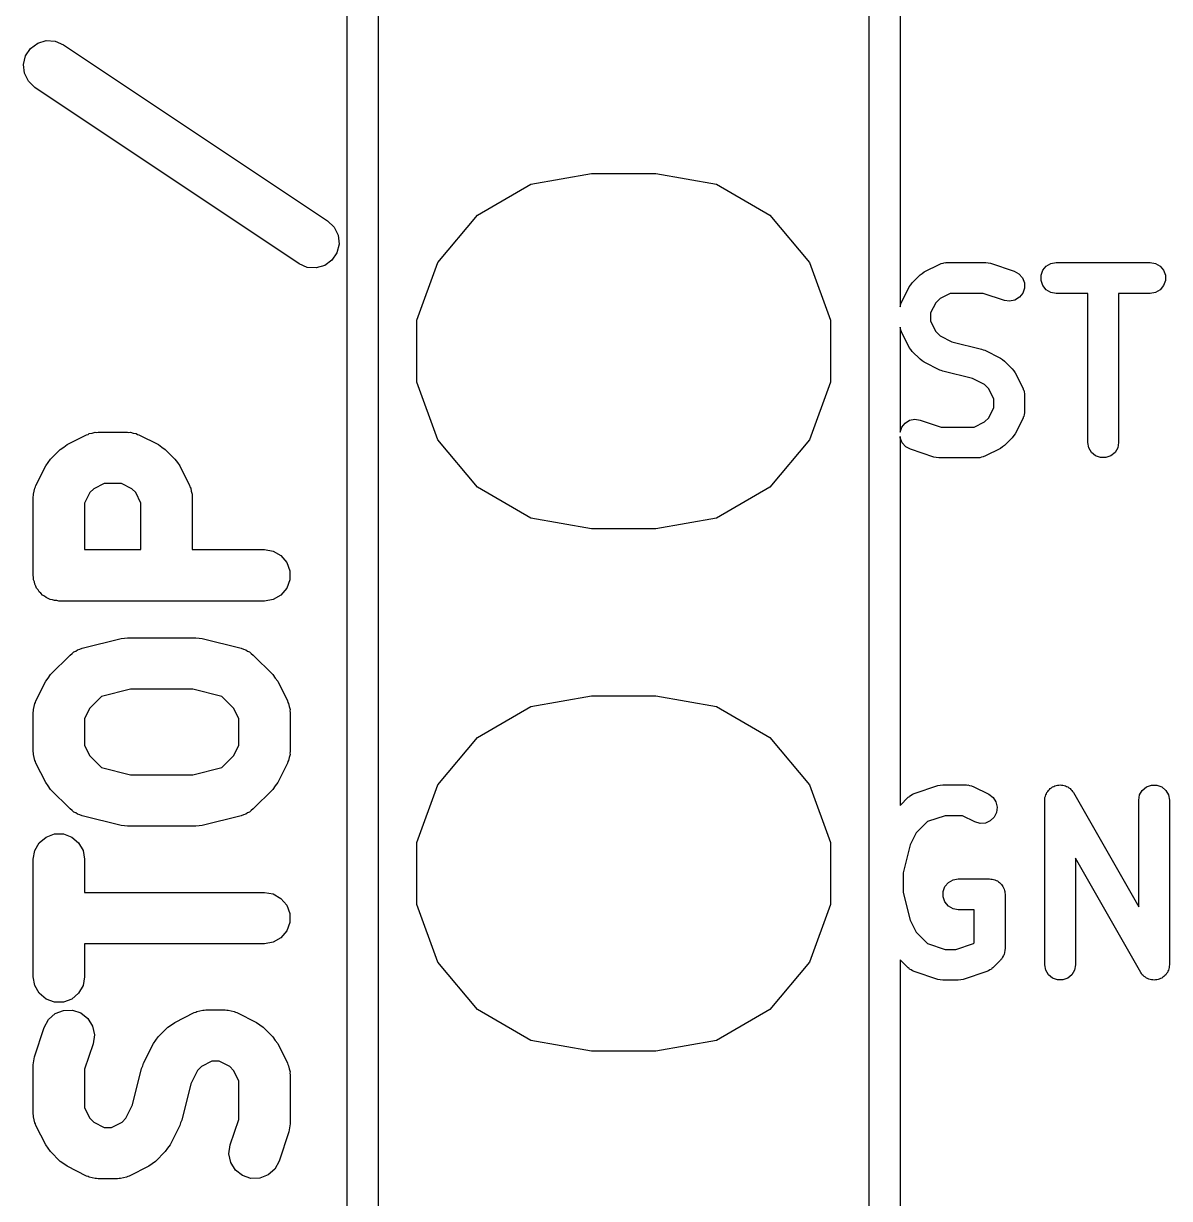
# Model space of a CAD drawing. Extents: x 10 to 287, y -200 to -10.
# Drawn here: x 80.58 to 86.16, y -60.68 to -54.97 of the extents above; entities that cross this region are included whole.
import ezdxf

# ---------------------------------------------------------------- set-up
doc = ezdxf.new("R2010")
doc.units = 0
doc.header["$MEASUREMENT"] = 0
doc.layers.add('BLACK', color=7, linetype='CONTINUOUS')

msp = doc.modelspace()

# ---------------------------------------------------------------- linework, layer by layer
at = {"layer": 'Black'}
for p, q in [((82.155, -62.91), (82.155, -47.67)), ((84.845, -47.67), (84.845, -56.3447)), ((82.305, -47.745), (82.305, -62.835)), ((84.695, -62.835), (84.695, -47.745)), ((80.6144, -55.0875), (80.6494, -55.0618)), ((80.6494, -55.0618), (80.691, -55.0496)), ((80.691, -55.0496), (80.7343, -55.0524)), ((80.7343, -55.0524), (80.7741, -55.0698)), ((80.7741, -55.0698), (82.0598, -55.9269)), ((80.58, -55.1658), (80.5903, -55.1236)), ((80.5903, -55.1236), (80.6144, -55.0875)), ((80.5848, -55.2089), (80.58, -55.1658)), ((80.604, -55.2478), (80.5848, -55.2089)), ((80.6354, -55.2778), (80.604, -55.2478)), ((81.9211, -56.135), (80.6354, -55.2778)), ((83.0483, -55.7485), (83.3437, -55.6964)), ((83.3437, -55.6964), (83.6563, -55.6964)), ((83.6563, -55.6964), (83.9517, -55.7485)), ((82.7886, -55.8984), (83.0483, -55.7485)), ((83.9517, -55.7485), (84.2114, -55.8984)), ((82.0598, -55.9269), (82.0912, -55.9569)), ((82.5958, -56.1282), (82.7886, -55.8984)), ((84.2114, -55.8984), (84.4042, -56.1282)), ((82.0912, -55.9569), (82.1104, -55.9958)), ((82.1152, -56.039), (82.1049, -56.0812)), ((82.1104, -55.9958), (82.1152, -56.039)), ((82.1049, -56.0812), (82.0809, -56.1173)), ((81.9609, -56.1524), (81.9211, -56.135)), ((82.0042, -56.1552), (81.9609, -56.1524)), ((82.0459, -56.143), (82.0042, -56.1552)), ((82.0809, -56.1173), (82.0459, -56.143)), ((82.4932, -56.41), (82.5958, -56.1282)), ((84.4042, -56.1282), (84.5068, -56.41)), ((84.9612, -56.1749), (85.0374, -56.1368)), ((85.0374, -56.1368), (85.0416, -56.1356)), ((85.0416, -56.1356), (85.0453, -56.1334)), ((85.0453, -56.1334), (85.054, -56.1319)), ((85.054, -56.1319), (85.0624, -56.1294)), ((85.0624, -56.1294), (85.0667, -56.1297)), ((85.0667, -56.1297), (85.0709, -56.1289)), ((85.0709, -56.1289), (85.2614, -56.1289)), ((85.2614, -56.1289), (85.2733, -56.131)), ((85.2733, -56.131), (85.2851, -56.1328)), ((85.2851, -56.1328), (85.3994, -56.1709)), ((85.5306, -56.1908), (85.5395, -56.1664)), ((85.5395, -56.1664), (85.5562, -56.1464)), ((85.5562, -56.1464), (85.5787, -56.1334)), ((85.5787, -56.1334), (85.6043, -56.1289)), ((85.6043, -56.1289), (86.0615, -56.1289)), ((86.0615, -56.1289), (86.0872, -56.1334)), ((86.0872, -56.1334), (86.1097, -56.1464)), ((86.1097, -56.1464), (86.1264, -56.1664)), ((86.1264, -56.1664), (86.1353, -56.1908)), ((84.9037, -56.2271), (84.9418, -56.189)), ((84.9418, -56.189), (84.9516, -56.1821)), ((84.9516, -56.1821), (84.9612, -56.1749)), ((85.3994, -56.1709), (85.4223, -56.1833)), ((85.4223, -56.1833), (85.4396, -56.2027)), ((85.4396, -56.2027), (85.4492, -56.2269)), ((85.5306, -56.2169), (85.5306, -56.1908)), ((85.5395, -56.2413), (85.5306, -56.2169)), ((86.1353, -56.2169), (86.1264, -56.2413)), ((86.1353, -56.1908), (86.1353, -56.2169)), ((84.8515, -56.3227), (84.8896, -56.2465)), ((84.8896, -56.2465), (84.8968, -56.2369)), ((84.8968, -56.2369), (84.9037, -56.2271)), ((85.0886, -56.2788), (85.0391, -56.3035)), ((85.2493, -56.2788), (85.0886, -56.2788)), ((85.3521, -56.313), (85.2493, -56.2788)), ((85.4416, -56.2776), (85.4255, -56.298)), ((85.4499, -56.2529), (85.4416, -56.2776)), ((85.4492, -56.2269), (85.4499, -56.2529)), ((85.5562, -56.2612), (85.5395, -56.2413)), ((85.5787, -56.2743), (85.5562, -56.2612)), ((85.6043, -56.2788), (85.5787, -56.2743)), ((85.758, -56.2788), (85.6043, -56.2788)), ((85.758, -57.0039), (85.758, -56.2788)), ((86.0615, -56.2788), (85.9079, -56.2788)), ((85.9079, -56.2788), (85.9079, -57.0039)), ((86.0872, -56.2743), (86.0615, -56.2788)), ((86.1097, -56.2612), (86.0872, -56.2743)), ((86.1264, -56.2413), (86.1097, -56.2612)), ((84.8466, -56.3393), (84.8481, -56.3306)), ((84.8481, -56.3306), (84.8503, -56.3269)), ((84.8503, -56.3269), (84.8515, -56.3227)), ((85.0182, -56.3244), (84.9935, -56.3739)), ((85.0391, -56.3035), (85.0182, -56.3244)), ((85.3778, -56.3169), (85.3521, -56.313)), ((85.4033, -56.3116), (85.3778, -56.3169)), ((85.4255, -56.298), (85.4033, -56.3116)), ((84.845, -56.3447), (84.8466, -56.3393)), ((84.9935, -56.3739), (84.9935, -56.4148)), ((82.4932, -56.71), (82.4932, -56.41)), ((84.5068, -56.41), (84.5068, -56.71)), ((84.8466, -56.4494), (84.845, -56.444)), ((84.845, -56.444), (84.845, -56.9531)), ((84.8481, -56.4581), (84.8466, -56.4494)), ((84.9935, -56.4148), (85.0182, -56.4643)), ((84.8503, -56.4618), (84.8481, -56.4581)), ((84.8515, -56.466), (84.8503, -56.4618)), ((84.8896, -56.5422), (84.8515, -56.466)), ((85.0182, -56.4643), (85.0391, -56.4852)), ((85.0391, -56.4852), (85.0971, -56.5142)), ((84.8968, -56.5518), (84.8896, -56.5422)), ((84.9037, -56.5616), (84.8968, -56.5518)), ((84.9418, -56.5997), (84.9037, -56.5616)), ((85.0971, -56.5142), (85.2415, -56.5503)), ((85.2415, -56.5503), (85.249, -56.5536)), ((85.249, -56.5536), (85.2569, -56.5559)), ((85.2569, -56.5559), (85.3331, -56.594)), ((84.9516, -56.6066), (84.9418, -56.5997)), ((84.9612, -56.6138), (84.9516, -56.6066)), ((85.0374, -56.6519), (84.9612, -56.6138)), ((85.3331, -56.594), (85.3427, -56.6012)), ((85.3427, -56.6012), (85.3525, -56.6081)), ((85.3525, -56.6081), (85.3906, -56.6462)), ((85.0453, -56.6542), (85.0374, -56.6519)), ((85.0528, -56.6575), (85.0453, -56.6542)), ((85.1972, -56.6936), (85.0528, -56.6575)), ((85.3906, -56.6462), (85.3975, -56.656)), ((85.3975, -56.656), (85.4047, -56.6656)), ((85.4047, -56.6656), (85.4428, -56.7418)), ((82.5958, -56.9918), (82.4932, -56.71)), ((84.5068, -56.71), (84.4042, -56.9918)), ((85.2552, -56.7226), (85.1972, -56.6936)), ((85.2761, -56.7435), (85.2552, -56.7226)), ((85.3008, -56.793), (85.2761, -56.7435)), ((85.3008, -56.8339), (85.3008, -56.793)), ((85.4428, -56.7418), (85.444, -56.746)), ((85.444, -56.746), (85.4462, -56.7497)), ((85.4462, -56.7497), (85.4477, -56.7584)), ((85.4477, -56.7584), (85.4502, -56.7668)), ((85.4502, -56.7668), (85.4499, -56.7711)), ((85.4499, -56.7711), (85.4507, -56.7753)), ((85.4507, -56.7753), (85.4507, -56.8515)), ((85.2761, -56.8834), (85.3008, -56.8339)), ((85.4507, -56.8515), (85.4499, -56.8558)), ((84.8527, -56.9302), (84.8688, -56.9098)), ((84.8688, -56.9098), (84.891, -56.8962)), ((84.891, -56.8962), (84.9165, -56.8909)), ((84.9165, -56.8909), (84.9422, -56.8948)), ((84.9422, -56.8948), (85.045, -56.929)), ((85.2057, -56.929), (85.2552, -56.9043)), ((85.2552, -56.9043), (85.2761, -56.8834)), ((85.4428, -56.8851), (85.4047, -56.9613)), ((85.444, -56.8809), (85.4428, -56.8851)), ((85.4462, -56.8772), (85.444, -56.8809)), ((85.4477, -56.8685), (85.4462, -56.8772)), ((85.4502, -56.8601), (85.4477, -56.8685)), ((85.4499, -56.8558), (85.4502, -56.8601)), ((80.7917, -57.0144), (80.887, -56.9668)), ((80.887, -56.9668), (80.8939, -56.9647)), ((80.8939, -56.9647), (80.9001, -56.9611)), ((80.9001, -56.9611), (80.9145, -56.9586)), ((80.9145, -56.9586), (80.9286, -56.9544)), ((80.9286, -56.9544), (80.9358, -56.9548)), ((80.9358, -56.9548), (80.9429, -56.9536)), ((80.9429, -56.9536), (81.0857, -56.9536)), ((81.0857, -56.9536), (81.0928, -56.9548)), ((81.0928, -56.9548), (81.1, -56.9544)), ((81.1, -56.9544), (81.114, -56.9586)), ((81.114, -56.9586), (81.1285, -56.9611)), ((81.1285, -56.9611), (81.1347, -56.9647)), ((81.1347, -56.9647), (81.1416, -56.9668)), ((81.1416, -56.9668), (81.2369, -57.0144)), ((84.845, -56.9531), (84.8527, -56.9302)), ((85.045, -56.929), (85.2057, -56.929)), ((85.4047, -56.9613), (85.3975, -56.9709)), ((80.7756, -57.0263), (80.7917, -57.0144)), ((81.2369, -57.0144), (81.253, -57.0263)), ((82.7886, -57.2216), (82.5958, -56.9918)), ((84.4042, -56.9918), (84.2114, -57.2216)), ((84.8451, -56.9809), (84.845, -56.9757)), ((84.845, -56.9757), (84.845, -58.7686)), ((84.8547, -57.0051), (84.8451, -56.9809)), ((84.872, -57.0245), (84.8547, -57.0051)), ((85.3525, -57.0188), (85.3427, -57.0257)), ((85.3906, -56.9807), (85.3525, -57.0188)), ((85.3975, -56.9709), (85.3906, -56.9807)), ((85.7625, -57.0296), (85.758, -57.0039)), ((85.9079, -57.0039), (85.9034, -57.0296)), ((80.7116, -57.0854), (80.7592, -57.0378)), ((80.7592, -57.0378), (80.7756, -57.0263)), ((81.253, -57.0263), (81.2693, -57.0378)), ((81.2693, -57.0378), (81.317, -57.0854)), ((84.8949, -57.0369), (84.872, -57.0245)), ((85.0092, -57.075), (84.8949, -57.0369)), ((85.021, -57.0768), (85.0092, -57.075)), ((85.0328, -57.0789), (85.021, -57.0768)), ((85.2233, -57.0789), (85.0328, -57.0789)), ((85.2276, -57.0781), (85.2233, -57.0789)), ((85.2319, -57.0784), (85.2276, -57.0781)), ((85.2403, -57.0759), (85.2319, -57.0784)), ((85.249, -57.0744), (85.2403, -57.0759)), ((85.2527, -57.0722), (85.249, -57.0744)), ((85.2569, -57.071), (85.2527, -57.0722)), ((85.3331, -57.0329), (85.2569, -57.071)), ((85.3427, -57.0257), (85.3331, -57.0329)), ((85.7755, -57.0521), (85.7625, -57.0296)), ((85.7955, -57.0688), (85.7755, -57.0521)), ((85.8199, -57.0777), (85.7955, -57.0688)), ((85.846, -57.0777), (85.8199, -57.0777)), ((85.8704, -57.0688), (85.846, -57.0777)), ((85.8903, -57.0521), (85.8704, -57.0688)), ((85.9034, -57.0296), (85.8903, -57.0521)), ((80.6406, -57.2131), (80.6882, -57.1179)), ((80.6882, -57.1179), (80.7001, -57.1018)), ((80.7001, -57.1018), (80.7116, -57.0854)), ((81.317, -57.0854), (81.3285, -57.1018)), ((81.3285, -57.1018), (81.3404, -57.1179)), ((81.3404, -57.1179), (81.388, -57.2131)), ((80.6282, -57.2548), (80.6324, -57.2407)), ((80.6324, -57.2407), (80.6349, -57.2263)), ((80.6349, -57.2263), (80.6385, -57.2201)), ((80.6385, -57.2201), (80.6406, -57.2131)), ((80.9027, -57.2479), (80.8774, -57.2986)), ((80.9217, -57.2289), (80.9027, -57.2479)), ((80.9724, -57.2036), (80.9217, -57.2289)), ((81.0562, -57.2036), (80.9724, -57.2036)), ((81.1069, -57.2289), (81.0562, -57.2036)), ((81.1258, -57.2479), (81.1069, -57.2289)), ((81.1512, -57.2986), (81.1258, -57.2479)), ((81.388, -57.2131), (81.39, -57.2201)), ((81.39, -57.2201), (81.3937, -57.2263)), ((81.3937, -57.2263), (81.3962, -57.2407)), ((81.3962, -57.2407), (81.4004, -57.2548)), ((83.0483, -57.3715), (82.7886, -57.2216)), ((84.2114, -57.2216), (83.9517, -57.3715)), ((80.6274, -57.269), (80.6286, -57.262)), ((80.6274, -57.65), (80.6274, -57.269)), ((80.6286, -57.262), (80.6282, -57.2548)), ((80.8774, -57.2986), (80.8774, -57.525)), ((81.1512, -57.525), (81.1512, -57.2986)), ((81.4004, -57.2548), (81.3999, -57.262)), ((81.3999, -57.262), (81.4012, -57.269)), ((81.4012, -57.269), (81.4012, -57.525)), ((83.3437, -57.4236), (83.0483, -57.3715)), ((83.6563, -57.4236), (83.3437, -57.4236)), ((83.9517, -57.3715), (83.6563, -57.4236)), ((80.8774, -57.525), (81.1512, -57.525)), ((81.4012, -57.525), (81.7524, -57.525)), ((81.7524, -57.525), (81.7951, -57.5325)), ((81.7951, -57.5325), (81.8327, -57.5542)), ((81.8327, -57.5542), (81.8606, -57.5875)), ((81.8606, -57.5875), (81.8755, -57.6283)), ((80.6293, -57.6608), (80.6274, -57.65)), ((81.8755, -57.6283), (81.8755, -57.6717)), ((80.6293, -57.6717), (80.6293, -57.6608)), ((80.633, -57.682), (80.6293, -57.6717)), ((80.6349, -57.6928), (80.633, -57.682)), ((80.6404, -57.7022), (80.6349, -57.6928)), ((80.6441, -57.7125), (80.6404, -57.7022)), ((81.8755, -57.6717), (81.8606, -57.7125)), ((80.6512, -57.7209), (80.6441, -57.7125)), ((80.6566, -57.7303), (80.6512, -57.7209)), ((80.665, -57.7374), (80.6566, -57.7303)), ((80.672, -57.7458), (80.665, -57.7374)), ((80.6815, -57.7512), (80.672, -57.7458)), ((80.6899, -57.7583), (80.6815, -57.7512)), ((80.7002, -57.762), (80.6899, -57.7583)), ((80.7096, -57.7675), (80.7002, -57.762)), ((81.8327, -57.7458), (81.7951, -57.7675)), ((81.8606, -57.7125), (81.8327, -57.7458)), ((80.7204, -57.7694), (80.7096, -57.7675)), ((80.7307, -57.7731), (80.7204, -57.7694)), ((80.7416, -57.7731), (80.7307, -57.7731)), ((80.7524, -57.775), (80.7416, -57.7731)), ((81.7524, -57.775), (80.7524, -57.775)), ((81.7951, -57.7675), (81.7524, -57.775)), ((80.8649, -58.0049), (81.0554, -57.9573)), ((81.0554, -57.9573), (81.0707, -57.9562)), ((81.0707, -57.9562), (81.0857, -57.9536)), ((81.0857, -57.9536), (81.419, -57.9536)), ((81.419, -57.9536), (81.4341, -57.9562)), ((81.4341, -57.9562), (81.4494, -57.9573)), ((81.4494, -57.9573), (81.6398, -58.0049)), ((80.7116, -58.133), (80.8068, -58.0378)), ((80.8068, -58.0378), (80.8167, -58.0309)), ((80.8167, -58.0309), (80.8253, -58.0226)), ((80.8253, -58.0226), (80.8343, -58.0186)), ((80.8343, -58.0186), (80.8424, -58.0129)), ((80.8424, -58.0129), (80.854, -58.0098)), ((80.854, -58.0098), (80.8649, -58.0049)), ((81.6398, -58.0049), (81.6508, -58.0098)), ((81.6508, -58.0098), (81.6624, -58.0129)), ((81.6624, -58.0129), (81.6705, -58.0186)), ((81.6705, -58.0186), (81.6795, -58.0226)), ((81.6795, -58.0226), (81.6881, -58.0309)), ((81.6881, -58.0309), (81.6979, -58.0378)), ((81.6979, -58.0378), (81.7931, -58.133)), ((80.6406, -58.2608), (80.6882, -58.1655)), ((80.6882, -58.1655), (80.7001, -58.1494)), ((80.7001, -58.1494), (80.7116, -58.133)), ((81.7931, -58.133), (81.8046, -58.1494)), ((81.8046, -58.1494), (81.8166, -58.1655)), ((81.8166, -58.1655), (81.8642, -58.2608)), ((81.1011, -58.2036), (80.9591, -58.2391)), ((81.4037, -58.2036), (81.1011, -58.2036)), ((81.5456, -58.2391), (81.4037, -58.2036)), ((80.6324, -58.2883), (80.6349, -58.2739)), ((80.6349, -58.2739), (80.6385, -58.2677)), ((80.6385, -58.2677), (80.6406, -58.2608)), ((80.9591, -58.2391), (80.9027, -58.2955)), ((81.602, -58.2955), (81.5456, -58.2391)), ((81.8642, -58.2608), (81.8662, -58.2677)), ((81.8662, -58.2677), (81.8698, -58.2739)), ((81.8698, -58.2739), (81.8724, -58.2883)), ((83.0483, -58.2885), (83.3437, -58.2364)), ((83.3437, -58.2364), (83.6563, -58.2364)), ((83.6563, -58.2364), (83.9517, -58.2885)), ((80.6274, -58.3167), (80.6286, -58.3096)), ((80.6274, -58.5071), (80.6274, -58.3167)), ((80.6282, -58.3024), (80.6324, -58.2883)), ((80.6286, -58.3096), (80.6282, -58.3024)), ((80.9027, -58.2955), (80.8774, -58.3462)), ((81.6274, -58.3462), (81.602, -58.2955)), ((81.8724, -58.2883), (81.8766, -58.3024)), ((81.8766, -58.3024), (81.8761, -58.3096)), ((81.8761, -58.3096), (81.8774, -58.3167)), ((81.8774, -58.3167), (81.8774, -58.5071)), ((82.7886, -58.4384), (83.0483, -58.2885)), ((83.9517, -58.2885), (84.2114, -58.4384)), ((80.8774, -58.3462), (80.8774, -58.4776)), ((81.6274, -58.4776), (81.6274, -58.3462)), ((82.5958, -58.6682), (82.7886, -58.4384)), ((84.2114, -58.4384), (84.4042, -58.6682)), ((80.6286, -58.5142), (80.6274, -58.5071)), ((80.8774, -58.4776), (80.9027, -58.5283)), ((81.602, -58.5283), (81.6274, -58.4776)), ((81.8774, -58.5071), (81.8761, -58.5142)), ((80.6282, -58.5214), (80.6286, -58.5142)), ((80.6324, -58.5355), (80.6282, -58.5214)), ((80.6349, -58.5499), (80.6324, -58.5355)), ((80.6385, -58.5561), (80.6349, -58.5499)), ((80.6406, -58.563), (80.6385, -58.5561)), ((80.6882, -58.6583), (80.6406, -58.563)), ((80.9027, -58.5283), (80.9591, -58.5847)), ((81.5456, -58.5847), (81.602, -58.5283)), ((81.8642, -58.563), (81.8166, -58.6583)), ((81.8662, -58.5561), (81.8642, -58.563)), ((81.8698, -58.5499), (81.8662, -58.5561)), ((81.8724, -58.5355), (81.8698, -58.5499)), ((81.8766, -58.5214), (81.8724, -58.5355)), ((81.8761, -58.5142), (81.8766, -58.5214)), ((80.9591, -58.5847), (81.1011, -58.6202)), ((81.1011, -58.6202), (81.4037, -58.6202)), ((81.4037, -58.6202), (81.5456, -58.5847)), ((80.7001, -58.6744), (80.6882, -58.6583)), ((80.7116, -58.6908), (80.7001, -58.6744)), ((81.8046, -58.6744), (81.7931, -58.6908)), ((81.8166, -58.6583), (81.8046, -58.6744)), ((82.4932, -58.95), (82.5958, -58.6682)), ((84.4042, -58.6682), (84.5068, -58.95)), ((84.9139, -58.7109), (85.0282, -58.6728)), ((85.0282, -58.6728), (85.0401, -58.671)), ((85.0401, -58.671), (85.0519, -58.6689)), ((85.0519, -58.6689), (85.1662, -58.6689)), ((85.1662, -58.6689), (85.1705, -58.6697)), ((85.1705, -58.6697), (85.1748, -58.6694)), ((85.1748, -58.6694), (85.1832, -58.6719)), ((85.1832, -58.6719), (85.1918, -58.6734)), ((85.1918, -58.6734), (85.1956, -58.6756)), ((85.1956, -58.6756), (85.1997, -58.6768)), ((85.1997, -58.6768), (85.2759, -58.7149)), ((85.581, -58.6831), (85.5859, -58.679)), ((85.5859, -58.679), (85.5922, -58.6767)), ((85.5922, -58.6767), (85.5981, -58.6733)), ((85.5981, -58.6733), (85.6044, -58.6722)), ((85.6044, -58.6722), (85.6104, -58.6701)), ((85.6104, -58.6701), (85.6171, -58.6701)), ((85.6171, -58.6701), (85.6237, -58.6689)), ((85.6237, -58.6689), (85.63, -58.6701)), ((85.63, -58.6701), (85.6364, -58.6701)), ((85.6364, -58.6701), (85.6427, -58.6724)), ((85.6427, -58.6724), (85.6493, -58.6736)), ((85.6493, -58.6736), (85.6549, -58.6768)), ((85.6549, -58.6768), (85.6609, -58.679)), ((85.6609, -58.679), (85.666, -58.6833)), ((86.0232, -58.6957), (86.0431, -58.679)), ((86.0431, -58.679), (86.0676, -58.6701)), ((86.0676, -58.6701), (86.0936, -58.6701)), ((86.0936, -58.6701), (86.1181, -58.679)), ((86.1181, -58.679), (86.138, -58.6957)), ((80.8068, -58.786), (80.7116, -58.6908)), ((81.7931, -58.6908), (81.6979, -58.786)), ((84.845, -58.7686), (84.8846, -58.729)), ((84.8846, -58.729), (84.8882, -58.7265)), ((84.8882, -58.7265), (84.891, -58.7233)), ((84.891, -58.7233), (84.8987, -58.7191)), ((84.8987, -58.7191), (84.9059, -58.714)), ((84.9059, -58.714), (84.9101, -58.7129)), ((84.9101, -58.7129), (84.9139, -58.7109)), ((85.2759, -58.7149), (85.2968, -58.7304)), ((85.2968, -58.7304), (85.3111, -58.7521)), ((85.5485, -58.7438), (85.5496, -58.7372)), ((85.5496, -58.7372), (85.5497, -58.7305)), ((85.5497, -58.7305), (85.5519, -58.7245)), ((85.5519, -58.7245), (85.553, -58.7182)), ((85.553, -58.7182), (85.5563, -58.7124)), ((85.5563, -58.7124), (85.5587, -58.7061)), ((85.5587, -58.7061), (85.5628, -58.7012)), ((85.5628, -58.7012), (85.566, -58.6957)), ((85.566, -58.6957), (85.5711, -58.6914)), ((85.5711, -58.6914), (85.5755, -58.6862)), ((85.5755, -58.6862), (85.581, -58.6831)), ((85.666, -58.6833), (85.6718, -58.6867)), ((85.6718, -58.6867), (85.6759, -58.6916)), ((85.6759, -58.6916), (85.6808, -58.6957)), ((85.6808, -58.6957), (85.6842, -58.7015)), ((85.6842, -58.7015), (85.6885, -58.7067)), ((85.6885, -58.7067), (86.0057, -59.2618)), ((86.0057, -58.7438), (86.0102, -58.7182)), ((86.0102, -58.7182), (86.0232, -58.6957)), ((86.138, -58.6957), (86.151, -58.7182)), ((86.151, -58.7182), (86.1555, -58.7438)), ((80.8167, -58.7929), (80.8068, -58.786)), ((80.8253, -58.8012), (80.8167, -58.7929)), ((81.6881, -58.7929), (81.6795, -58.8012)), ((81.6979, -58.786), (81.6881, -58.7929)), ((85.3111, -58.7521), (85.3172, -58.7775)), ((85.3172, -58.7775), (85.3142, -58.8033)), ((85.5485, -59.5439), (85.5485, -58.7438)), ((86.0057, -59.2618), (86.0057, -58.7438)), ((86.1555, -58.7438), (86.1555, -59.5439)), ((80.8343, -58.8052), (80.8253, -58.8012)), ((80.8424, -58.8109), (80.8343, -58.8052)), ((80.854, -58.814), (80.8424, -58.8109)), ((80.8649, -58.8189), (80.854, -58.814)), ((81.0554, -58.8665), (80.8649, -58.8189)), ((81.6398, -58.8189), (81.4494, -58.8665)), ((81.6508, -58.814), (81.6398, -58.8189)), ((81.6624, -58.8109), (81.6508, -58.814)), ((81.6705, -58.8052), (81.6624, -58.8109)), ((81.6795, -58.8012), (81.6705, -58.8052)), ((84.9781, -58.8474), (84.923, -58.9025)), ((85.0641, -58.8188), (84.9781, -58.8474)), ((85.1485, -58.8188), (85.0641, -58.8188)), ((85.2089, -58.849), (85.1485, -58.8188)), ((85.2338, -58.8564), (85.2089, -58.849)), ((85.2837, -58.8445), (85.2598, -58.8548)), ((85.3026, -58.8266), (85.2837, -58.8445)), ((85.3142, -58.8033), (85.3026, -58.8266)), ((80.6899, -58.9227), (80.7307, -58.9079)), ((80.7307, -58.9079), (80.7741, -58.9079)), ((80.7741, -58.9079), (80.8149, -58.9227)), ((81.0707, -58.8676), (81.0554, -58.8665)), ((81.0857, -58.8702), (81.0707, -58.8676)), ((81.419, -58.8702), (81.0857, -58.8702)), ((81.4341, -58.8676), (81.419, -58.8702)), ((81.4494, -58.8665), (81.4341, -58.8676)), ((84.923, -58.9025), (84.894, -58.9605)), ((85.2598, -58.8548), (85.2338, -58.8564)), ((80.6349, -58.9882), (80.6566, -58.9506)), ((80.6566, -58.9506), (80.6899, -58.9227)), ((80.8149, -58.9227), (80.8481, -58.9506)), ((80.8481, -58.9506), (80.8698, -58.9882)), ((82.4932, -59.25), (82.4932, -58.95)), ((84.5068, -58.95), (84.5068, -59.25)), ((84.894, -58.9605), (84.8601, -59.096)), ((80.6274, -59.031), (80.6349, -58.9882)), ((80.8698, -58.9882), (80.8774, -59.031)), ((80.6274, -59.6024), (80.6274, -59.031)), ((80.8774, -59.031), (80.8774, -59.1917)), ((86.0155, -59.5811), (85.6983, -59.026)), ((85.6983, -59.026), (85.6983, -59.5439)), ((84.8601, -59.096), (84.8601, -59.1918)), ((85.0799, -59.1436), (85.1025, -59.1306)), ((85.1025, -59.1306), (85.1281, -59.1261)), ((85.1281, -59.1261), (85.2805, -59.1261)), ((85.2805, -59.1261), (85.287, -59.1273)), ((85.287, -59.1273), (85.2935, -59.1273)), ((85.2935, -59.1273), (85.2997, -59.1295)), ((85.2997, -59.1295), (85.3061, -59.1306)), ((85.3061, -59.1306), (85.3118, -59.1339)), ((85.3118, -59.1339), (85.318, -59.1362)), ((85.318, -59.1362), (85.323, -59.1404)), ((80.8774, -59.1917), (81.7524, -59.1917)), ((81.7524, -59.1917), (81.7951, -59.1992)), ((84.8601, -59.1918), (84.894, -59.3273)), ((85.0543, -59.188), (85.0632, -59.1636)), ((85.0543, -59.2141), (85.0543, -59.188)), ((85.0632, -59.1636), (85.0799, -59.1436)), ((85.323, -59.1404), (85.3287, -59.1436)), ((85.3287, -59.1436), (85.3329, -59.1487)), ((85.3329, -59.1487), (85.3379, -59.1529)), ((85.3379, -59.1529), (85.3412, -59.1586)), ((85.3412, -59.1586), (85.3454, -59.1636)), ((85.3454, -59.1636), (85.3476, -59.1697)), ((85.3476, -59.1697), (85.3509, -59.1754)), ((85.3509, -59.1754), (85.352, -59.1819)), ((85.352, -59.1819), (85.3543, -59.188)), ((85.3543, -59.188), (85.3543, -59.1946)), ((85.3543, -59.1946), (85.3554, -59.201)), ((81.7951, -59.1992), (81.8327, -59.2209)), ((81.8327, -59.2209), (81.8606, -59.2542)), ((82.5958, -59.5318), (82.4932, -59.25)), ((84.5068, -59.25), (84.4042, -59.5318)), ((85.0632, -59.2385), (85.0543, -59.2141)), ((85.0799, -59.2584), (85.0632, -59.2385)), ((85.3554, -59.201), (85.3554, -59.4677)), ((81.8606, -59.2542), (81.8755, -59.295)), ((81.8755, -59.295), (81.8755, -59.3384)), ((85.1025, -59.2715), (85.0799, -59.2584)), ((85.1281, -59.276), (85.1025, -59.2715)), ((85.2056, -59.276), (85.1281, -59.276)), ((85.2056, -59.4367), (85.2056, -59.276)), ((81.8755, -59.3384), (81.8606, -59.3792)), ((84.894, -59.3273), (84.923, -59.3853)), ((81.8327, -59.4124), (81.7951, -59.4341)), ((81.8606, -59.3792), (81.8327, -59.4124)), ((84.923, -59.3853), (84.9781, -59.4404)), ((81.7524, -59.4417), (80.8774, -59.4417)), ((80.8774, -59.4417), (80.8774, -59.6024)), ((81.7951, -59.4341), (81.7524, -59.4417)), ((84.9781, -59.4404), (85.0641, -59.469)), ((85.0641, -59.469), (85.1159, -59.469)), ((85.1159, -59.469), (85.2019, -59.4404)), ((85.2019, -59.4404), (85.2056, -59.4367)), ((85.3551, -59.4743), (85.3526, -59.4837)), ((85.3554, -59.4677), (85.3549, -59.471)), ((85.3549, -59.471), (85.3551, -59.4743)), ((82.7886, -59.7616), (82.5958, -59.5318)), ((84.4042, -59.5318), (84.2114, -59.7616)), ((84.8846, -59.5588), (84.845, -59.5192)), ((84.845, -59.5192), (84.845, -62.91)), ((85.3335, -59.5207), (85.2954, -59.5588)), ((85.3354, -59.518), (85.3335, -59.5207)), ((85.3379, -59.5159), (85.3354, -59.518)), ((85.3428, -59.5074), (85.3379, -59.5159)), ((85.3484, -59.4994), (85.3428, -59.5074)), ((85.3493, -59.4962), (85.3484, -59.4994)), ((85.3509, -59.4934), (85.3493, -59.4962)), ((85.3526, -59.4837), (85.3509, -59.4934)), ((84.8882, -59.5613), (84.8846, -59.5588)), ((84.891, -59.5645), (84.8882, -59.5613)), ((84.8987, -59.5687), (84.891, -59.5645)), ((84.9059, -59.5738), (84.8987, -59.5687)), ((84.9101, -59.5749), (84.9059, -59.5738)), ((84.9139, -59.5769), (84.9101, -59.5749)), ((85.0282, -59.615), (84.9139, -59.5769)), ((85.2661, -59.5769), (85.1518, -59.615)), ((85.2699, -59.5749), (85.2661, -59.5769)), ((85.2741, -59.5738), (85.2699, -59.5749)), ((85.2813, -59.5687), (85.2741, -59.5738)), ((85.289, -59.5645), (85.2813, -59.5687)), ((85.2918, -59.5613), (85.289, -59.5645)), ((85.2954, -59.5588), (85.2918, -59.5613)), ((85.553, -59.5696), (85.5485, -59.5439)), ((85.566, -59.5921), (85.553, -59.5696)), ((85.5859, -59.6088), (85.566, -59.5921)), ((85.6808, -59.5921), (85.6609, -59.6088)), ((85.6938, -59.5696), (85.6808, -59.5921)), ((85.6983, -59.5439), (85.6938, -59.5696)), ((86.0198, -59.5863), (86.0155, -59.5811)), ((86.0232, -59.5921), (86.0198, -59.5863)), ((86.0281, -59.5962), (86.0232, -59.5921)), ((86.138, -59.5921), (86.1329, -59.5964)), ((86.1412, -59.5866), (86.138, -59.5921)), ((86.1453, -59.5817), (86.1412, -59.5866)), ((86.1476, -59.5754), (86.1453, -59.5817)), ((86.151, -59.5696), (86.1476, -59.5754)), ((86.1521, -59.5633), (86.151, -59.5696)), ((86.1543, -59.5573), (86.1521, -59.5633)), ((86.1544, -59.5506), (86.1543, -59.5573)), ((86.1555, -59.5439), (86.1544, -59.5506)), ((80.6349, -59.6451), (80.6274, -59.6024)), ((80.6566, -59.6827), (80.6349, -59.6451)), ((80.8698, -59.6451), (80.8481, -59.6827)), ((80.8774, -59.6024), (80.8698, -59.6451)), ((85.0401, -59.6168), (85.0282, -59.615)), ((85.0519, -59.6189), (85.0401, -59.6168)), ((85.1281, -59.6189), (85.0519, -59.6189)), ((85.1399, -59.6168), (85.1281, -59.6189)), ((85.1518, -59.615), (85.1399, -59.6168)), ((85.6104, -59.6177), (85.5859, -59.6088)), ((85.6364, -59.6177), (85.6104, -59.6177)), ((85.6609, -59.6088), (85.6364, -59.6177)), ((86.0322, -59.6011), (86.0281, -59.5962)), ((86.038, -59.6045), (86.0322, -59.6011)), ((86.0431, -59.6088), (86.038, -59.6045)), ((86.0491, -59.611), (86.0431, -59.6088)), ((86.0547, -59.6142), (86.0491, -59.611)), ((86.0613, -59.6154), (86.0547, -59.6142)), ((86.0676, -59.6177), (86.0613, -59.6154)), ((86.074, -59.6177), (86.0676, -59.6177)), ((86.0803, -59.6189), (86.074, -59.6177)), ((86.0869, -59.6177), (86.0803, -59.6189)), ((86.0936, -59.6177), (86.0869, -59.6177)), ((86.0996, -59.6156), (86.0936, -59.6177)), ((86.1059, -59.6145), (86.0996, -59.6156)), ((86.1118, -59.6111), (86.1059, -59.6145)), ((86.1181, -59.6088), (86.1118, -59.6111)), ((86.123, -59.6047), (86.1181, -59.6088)), ((86.1285, -59.6016), (86.123, -59.6047)), ((86.1329, -59.5964), (86.1285, -59.6016)), ((80.6899, -59.7106), (80.6566, -59.6827)), ((80.8481, -59.6827), (80.8149, -59.7106)), ((80.7307, -59.7255), (80.6899, -59.7106)), ((80.7741, -59.7255), (80.7307, -59.7255)), ((80.7346, -59.7816), (80.7749, -59.7656)), ((80.8149, -59.7106), (80.7741, -59.7255)), ((80.7749, -59.7656), (80.8183, -59.7644)), ((80.8183, -59.7644), (80.8595, -59.7782)), ((81.4383, -59.7681), (81.4524, -59.7639)), ((81.4524, -59.7639), (81.4596, -59.7643)), ((81.4596, -59.7643), (81.4667, -59.7631)), ((81.4667, -59.7631), (81.5619, -59.7631)), ((81.5619, -59.7631), (81.569, -59.7643)), ((81.569, -59.7643), (81.5762, -59.7639)), ((81.5762, -59.7639), (81.5902, -59.7681)), ((83.0483, -59.9115), (82.7886, -59.7616)), ((84.2114, -59.7616), (83.9517, -59.9115)), ((80.6814, -59.8486), (80.7021, -59.8104)), ((80.7021, -59.8104), (80.7346, -59.7816)), ((80.8595, -59.7782), (80.8935, -59.8052)), ((80.8935, -59.8052), (80.9162, -59.8422)), ((81.2995, -59.8358), (81.3155, -59.8239)), ((81.3155, -59.8239), (81.4108, -59.7763)), ((81.4108, -59.7763), (81.4177, -59.7742)), ((81.4177, -59.7742), (81.4239, -59.7706)), ((81.4239, -59.7706), (81.4383, -59.7681)), ((81.5902, -59.7681), (81.6047, -59.7706)), ((81.6047, -59.7706), (81.6109, -59.7742)), ((81.6109, -59.7742), (81.6178, -59.7763)), ((81.6178, -59.7763), (81.713, -59.8239)), ((81.713, -59.8239), (81.7291, -59.8359)), ((80.6338, -59.9914), (80.6814, -59.8486)), ((80.9162, -59.8422), (80.925, -59.8847)), ((81.2354, -59.8949), (81.283, -59.8473)), ((81.283, -59.8473), (81.2995, -59.8358)), ((81.7291, -59.8359), (81.7455, -59.8473)), ((81.7455, -59.8473), (81.7931, -59.8949)), ((80.9186, -59.9276), (80.8774, -60.0512)), ((80.925, -59.8847), (80.9186, -59.9276)), ((81.1644, -60.0227), (81.212, -59.9274)), ((81.212, -59.9274), (81.224, -59.9113)), ((81.224, -59.9113), (81.2354, -59.8949)), ((81.7931, -59.8949), (81.8046, -59.9114)), ((81.8046, -59.9114), (81.8166, -59.9274)), ((81.8166, -59.9274), (81.8642, -60.0227)), ((83.3437, -59.9636), (83.0483, -59.9115)), ((83.9517, -59.9115), (83.6563, -59.9636)), ((80.6309, -60.0112), (80.6338, -59.9914)), ((83.6563, -59.9636), (83.3437, -59.9636)), ((80.6274, -60.031), (80.6309, -60.0112)), ((80.6274, -60.269), (80.6274, -60.031)), ((80.8774, -60.0512), (80.8774, -60.2395)), ((81.1106, -60.2254), (81.1549, -60.0483)), ((81.1549, -60.0483), (81.1605, -60.0358)), ((81.1605, -60.0358), (81.1644, -60.0227)), ((81.4455, -60.0384), (81.4265, -60.0574)), ((81.4962, -60.0131), (81.4455, -60.0384)), ((81.5324, -60.0131), (81.4962, -60.0131)), ((81.5831, -60.0384), (81.5324, -60.0131)), ((81.602, -60.0574), (81.5831, -60.0384)), ((81.8642, -60.0227), (81.8662, -60.0296)), ((81.8662, -60.0296), (81.8698, -60.0358)), ((81.8698, -60.0358), (81.8724, -60.0502)), ((81.8724, -60.0502), (81.8766, -60.0643)), ((81.4265, -60.0574), (81.3941, -60.1222)), ((81.6274, -60.1081), (81.602, -60.0574)), ((81.6274, -60.2964), (81.6274, -60.1081)), ((81.8766, -60.0643), (81.8761, -60.0715)), ((81.8761, -60.0715), (81.8774, -60.0786)), ((81.8774, -60.0786), (81.8774, -60.3167)), ((81.3941, -60.1222), (81.3498, -60.2994)), ((80.6286, -60.2761), (80.6274, -60.269)), ((80.6282, -60.2833), (80.6286, -60.2761)), ((80.8774, -60.2395), (80.9027, -60.2902)), ((81.0782, -60.2902), (81.1106, -60.2254)), ((80.6324, -60.2974), (80.6282, -60.2833)), ((80.6349, -60.3118), (80.6324, -60.2974)), ((80.6385, -60.318), (80.6349, -60.3118)), ((80.6406, -60.3249), (80.6385, -60.318)), ((80.6882, -60.4202), (80.6406, -60.3249)), ((80.9027, -60.2902), (80.9217, -60.3092)), ((80.9217, -60.3092), (80.9724, -60.3345)), ((80.9724, -60.3345), (81.0086, -60.3345)), ((81.0086, -60.3345), (81.0593, -60.3092)), ((81.0593, -60.3092), (81.0782, -60.2902)), ((81.3404, -60.3249), (81.2928, -60.4202)), ((81.3443, -60.3119), (81.3404, -60.3249)), ((81.3498, -60.2994), (81.3443, -60.3119)), ((81.5862, -60.42), (81.6274, -60.2964)), ((81.8739, -60.3364), (81.871, -60.3562)), ((81.8774, -60.3167), (81.8739, -60.3364)), ((81.871, -60.3562), (81.8233, -60.4991)), ((80.7001, -60.4363), (80.6882, -60.4202)), ((80.7116, -60.4527), (80.7001, -60.4363)), ((81.2808, -60.4363), (81.2693, -60.4527)), ((81.2928, -60.4202), (81.2808, -60.4363)), ((81.5798, -60.4629), (81.5862, -60.42)), ((80.7592, -60.5003), (80.7116, -60.4527)), ((80.7756, -60.5118), (80.7592, -60.5003)), ((81.2217, -60.5003), (81.2053, -60.5118)), ((81.2693, -60.4527), (81.2217, -60.5003)), ((81.5885, -60.5055), (81.5798, -60.4629)), ((81.6112, -60.5425), (81.5885, -60.5055)), ((81.8233, -60.4991), (81.8027, -60.5372)), ((80.7917, -60.5237), (80.7756, -60.5118)), ((80.887, -60.5713), (80.7917, -60.5237)), ((81.1892, -60.5237), (81.094, -60.5713)), ((81.2053, -60.5118), (81.1892, -60.5237)), ((81.6452, -60.5694), (81.6112, -60.5425)), ((81.7702, -60.566), (81.7298, -60.582)), ((81.8027, -60.5372), (81.7702, -60.566)), ((80.8939, -60.5734), (80.887, -60.5713)), ((80.9001, -60.577), (80.8939, -60.5734)), ((80.9145, -60.5795), (80.9001, -60.577)), ((80.9286, -60.5837), (80.9145, -60.5795)), ((80.9358, -60.5833), (80.9286, -60.5837)), ((80.9429, -60.5845), (80.9358, -60.5833)), ((81.0381, -60.5845), (80.9429, -60.5845)), ((81.0452, -60.5833), (81.0381, -60.5845)), ((81.0524, -60.5837), (81.0452, -60.5833)), ((81.0664, -60.5795), (81.0524, -60.5837)), ((81.0808, -60.577), (81.0664, -60.5795)), ((81.0871, -60.5734), (81.0808, -60.577)), ((81.094, -60.5713), (81.0871, -60.5734)), ((81.6864, -60.5832), (81.6452, -60.5694)), ((81.7298, -60.582), (81.6864, -60.5832))]:
    msp.add_line(p, q, dxfattribs=at)

doc.saveas('drawing.dxf')
